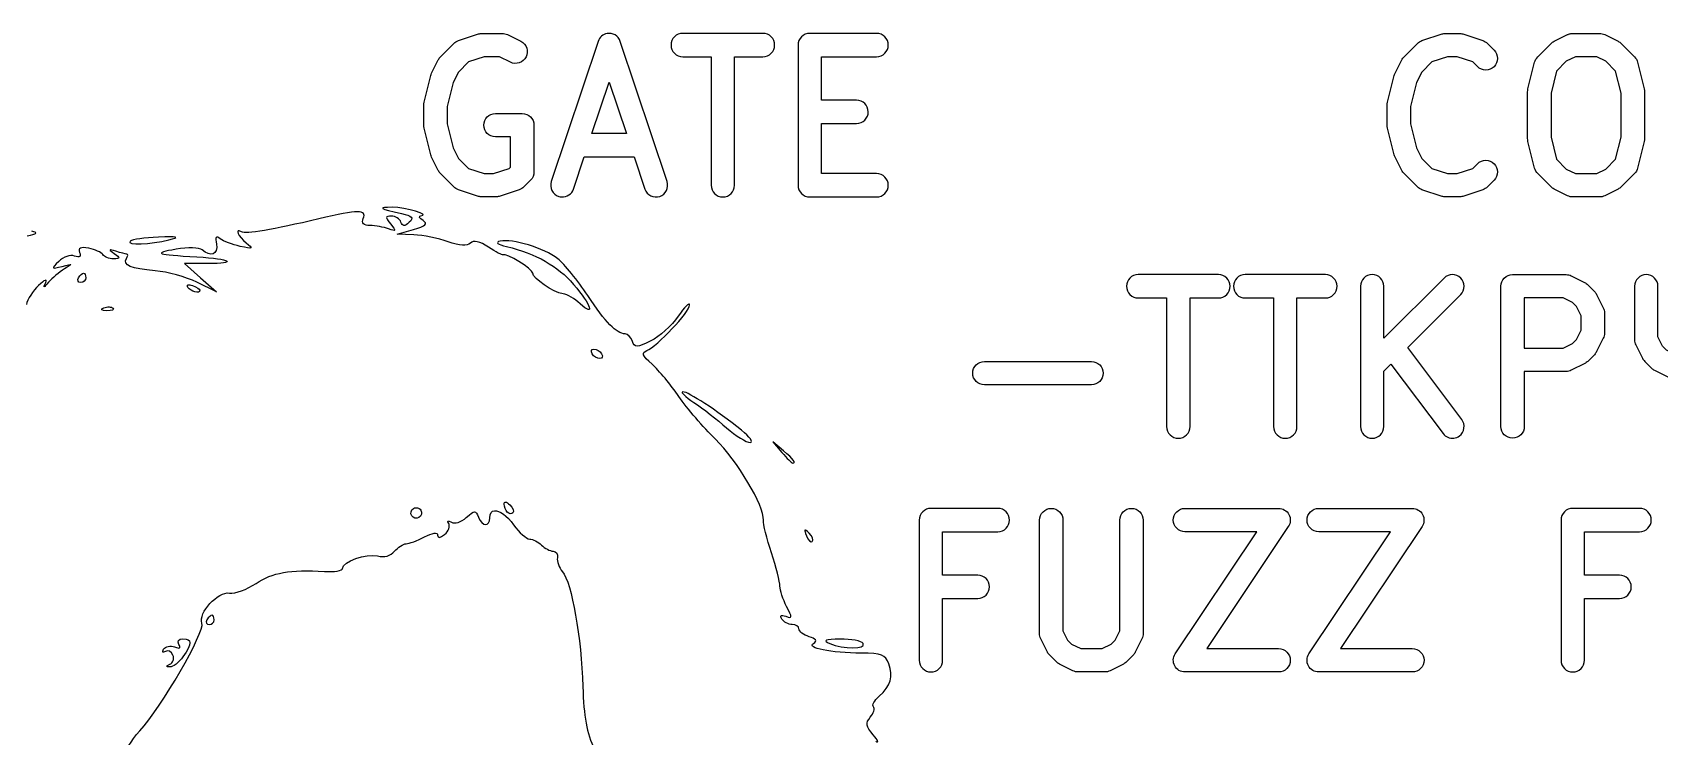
# Model space of a CAD drawing. Header units: millimetres. Extents: x 3 to 110, y 3 to 41.
# Drawn here: x 21.72 to 56.49, y 26.14 to 41.2 of the extents above; entities that cross this region are included whole.
import ezdxf

# ---------------------------------------------------------------- set-up
doc = ezdxf.new("R2010")
doc.units = ezdxf.units.MM
doc.layers.add('1', color=7, linetype='CONTINUOUS')

msp = doc.modelspace()

# ---------------------------------------------------------------- linework, layer by layer
at = {"layer": '1', "color": 7}
for points in [[(30.824064, 41.022355), (31.252559, 41.165103)], [(31.331571, 41.177918), (31.760071, 41.177918)], [(31.871792, 41.151565), (32.157542, 41.008817)], [(37.331449, 41.178128), (36.47414, 41.178128), (35.617345, 41.178128), (35.617345, 41.178128)], [(39.76024, 41.178128), (38.331388, 41.178128), (38.331388, 41.178128)], [(51.414035, 41.022355), (51.842538, 41.165103)], [(51.921549, 41.177918), (52.207299, 41.177918)], [(52.286311, 41.165103), (52.714813, 41.022355)], [(54.238318, 41.008817), (54.524068, 41.151565)], [(54.63579, 41.177918), (55.207289, 41.177918)], [(55.319013, 41.151565), (55.604763, 41.008817)], [(30.440547, 40.676197), (30.726297, 40.961947)], [(31.934096, 40.561526), (31.701102, 40.677919), (31.372122, 40.677919), (31.038102, 40.566644), (30.822758, 40.351301), (30.710204, 40.126392), (30.581578, 39.611423), (30.581578, 39.244424), (30.710204, 38.729455), (30.822758, 38.504546), (31.038102, 38.289202), (31.372122, 38.177927), (31.576774, 38.177927), (31.91068, 38.289161), (31.938571, 38.317101), (31.938571, 38.963675), (31.61732, 38.963675)], [(33.808672, 41.00708), (32.808734, 38.006752)], [(35.283, 38.006752), (34.283062, 41.00708)], [(35.617345, 40.677901), (36.224542, 40.677901), (36.224542, 37.927687)], [(36.724253, 37.927687), (36.724253, 40.677901), (37.331449, 40.677901)], [(38.081792, 40.928015), (38.081792, 39.499681), (38.081792, 37.927687)], [(39.331326, 39.749279), (38.581501, 39.749279), (38.581501, 40.677901), (39.76024, 40.677901)], [(51.030526, 40.676197), (51.316276, 40.961947)], [(52.601608, 40.465553), (52.500658, 40.566685), (52.166753, 40.677919), (51.962095, 40.677919), (51.628081, 40.566644), (51.412732, 40.351301), (51.300182, 40.126392), (51.171552, 39.611423), (51.171552, 39.244424), (51.300182, 38.729455), (51.412732, 38.504546), (51.628081, 38.289202), (51.962095, 38.177927), (52.166753, 38.177927), (52.500658, 38.289161), (52.601608, 38.390294)], [(52.81273, 40.961789), (52.955478, 40.81879)], [(53.887517, 40.676197), (54.173267, 40.961947)], [(55.669896, 40.961868), (55.955387, 40.676118)], [(30.250759, 40.325553), (30.393761, 40.611303)], [(50.840735, 40.325553), (50.983734, 40.611303)], [(53.678993, 39.988503), (53.821744, 40.560002)], [(56.021053, 40.560107), (56.164058, 39.988607)], [(30.089027, 39.702753), (30.231777, 40.274253)], [(50.679006, 39.702753), (50.821751, 40.274253)], [(30.081575, 39.213675), (30.081575, 39.642172)], [(50.671553, 39.213675), (50.671553, 39.642172)], [(53.671544, 38.927925), (53.671544, 39.927922)], [(56.171535, 39.927922), (56.171535, 38.927925)], [(31.61732, 39.463671), (32.188568, 39.463671)], [(30.231777, 38.581594), (30.089027, 39.153093)], [(32.438567, 39.213675), (32.438567, 38.213675)], [(39.76024, 38.1778), (38.581501, 38.1778), (38.581501, 39.249567), (39.331326, 39.249567)], [(50.821751, 38.581594), (50.679006, 39.153093)], [(53.821744, 38.295844), (53.678993, 38.867343)], [(56.164058, 38.867239), (56.021053, 38.29574)], [(30.393761, 38.244544), (30.250759, 38.530293)], [(33.283124, 37.848622), (33.512051, 38.534883), (34.579683, 38.534883), (34.80861, 37.848622)], [(50.983734, 38.244544), (50.840735, 38.530293)], [(30.726297, 37.8939), (30.440547, 38.179649)], [(32.365504, 38.037057), (32.222754, 37.894057)], [(51.316276, 37.8939), (51.030526, 38.179649)], [(52.955478, 38.037057), (52.81273, 37.894057)], [(54.173267, 37.8939), (53.887517, 38.179649)], [(55.955387, 38.179728), (55.669896, 37.893979)], [(31.252559, 37.690743), (30.824064, 37.833491)], [(31.61732, 37.677929), (31.331571, 37.677929)], [(32.124834, 37.833491), (31.69634, 37.690743)], [(38.331388, 37.678089), (39.76024, 37.678089)], [(51.842538, 37.690743), (51.414035, 37.833491)], [(52.207299, 37.677929), (51.921549, 37.677929)], [(52.714813, 37.833491), (52.286311, 37.690743)], [(54.524068, 37.704281), (54.238318, 37.847029)], [(55.207289, 37.677929), (54.63579, 37.677929)], [(55.604763, 37.847029), (55.319013, 37.704281)], [(29.871652, 36.867876), (29.516105, 36.881828), (29.864931, 36.981562)], [(25.455391, 36.253959), (24.967553, 36.253959), (25.31122, 35.95062), (25.655363, 35.647797), (25.2342, 35.854502)], [(47.064176, 36.017729), (46.207382, 36.017729), (45.350072, 36.017729), (45.350072, 36.017729)], [(49.349823, 36.017729), (48.493029, 36.017729), (47.635719, 36.017729), (47.635719, 36.017729)], [(51.88765, 35.944864), (50.599875, 34.657088), (50.599875, 35.768131)], [(53.350043, 36.017914), (54.493042, 36.017914)], [(54.604848, 35.991521), (54.890338, 35.848776)], [(45.350072, 35.518017), (45.957268, 35.518017), (45.957268, 32.7678)], [(46.457495, 32.7678), (46.457495, 35.518017), (47.064176, 35.518017)], [(47.635719, 35.518017), (48.242915, 35.518017), (48.242915, 32.7678)], [(48.743142, 32.7678), (48.743142, 35.518017), (49.349823, 35.518017)], [(50.100163, 35.768131), (50.100163, 32.7678)], [(52.26437, 32.918178), (51.108887, 34.458651), (52.241116, 35.59088)], [(53.100044, 32.767922), (53.100044, 34.196419), (53.100044, 35.767917)], [(54.955311, 35.801943), (55.098316, 35.658939)], [(55.145186, 35.593887), (55.287934, 35.308137)], [(55.957162, 35.768131), (55.957162, 34.625048)], [(57.52864, 35.768131), (57.52864, 34.303622), (56.837728, 34.303622), (56.641359, 34.401808), (56.555575, 34.487591), (56.457389, 34.683961), (56.457389, 35.768131)], [(55.314286, 35.196418), (55.314286, 34.767918)], [(55.287934, 34.656196), (55.145186, 34.370447)], [(55.983517, 34.513428), (56.126146, 34.227658)], [(42.064327, 34.160668), (44.350073, 34.160668)], [(50.599875, 32.7678), (50.599875, 33.94964), (50.751802, 34.101568), (51.864394, 32.61794)], [(54.890498, 34.115891), (54.605005, 33.972894)], [(55.098158, 34.305235), (54.955159, 34.162485)], [(56.173171, 34.162545), (56.316313, 34.019401)], [(54.493042, 33.946422), (53.60004, 33.946422), (53.60004, 32.767922)], [(56.381425, 33.972894), (56.66668, 33.830266)], [(44.350073, 33.660673), (42.064327, 33.660673)], [(37.541966, 32.443861), (37.735244, 32.214936)], [(37.77038, 32.250075), (37.541966, 32.443861), (37.541966, 32.443861)], [(42.35026, 31.01804), (40.921407, 31.01804), (40.921407, 31.01804)], [(46.350066, 31.01793), (48.35006, 31.01793)], [(49.207309, 31.01793), (51.207305, 31.01793)], [(56.064134, 31.01804), (54.635797, 31.01804), (54.635797, 31.01804)], [(40.671812, 30.767926), (40.671812, 29.339589), (40.671812, 27.768111)], [(43.242827, 28.339438), (43.242827, 30.767934)], [(43.742823, 30.767934), (43.742823, 28.398503), (43.841309, 28.201709), (43.926731, 28.116131), (44.123292, 28.01794), (44.576851, 28.01794), (44.773414, 28.116131), (44.858839, 28.201709), (44.957325, 28.398503), (44.957325, 30.767934)], [(45.457321, 30.767934), (45.457321, 28.339438)], [(48.558073, 30.629255), (46.817192, 28.01794), (48.35006, 28.01794)], [(51.415315, 30.629255), (49.674437, 28.01794), (51.207305, 28.01794)], [(54.385684, 30.767926), (54.385684, 29.339589), (54.385684, 27.768111)], [(41.921346, 29.589187), (41.171521, 29.589187), (41.171521, 30.517813), (42.35026, 30.517813)], [(46.142053, 27.906617), (47.882934, 30.517932), (46.350066, 30.517932)], [(48.999298, 27.906617), (50.740179, 30.517932), (49.207309, 30.517932)], [(55.635736, 29.589187), (54.885911, 29.589187), (54.885911, 30.517813), (56.064134, 30.517813)], [(41.171521, 27.768111), (41.171521, 29.089476), (41.921346, 29.089476)], [(54.885911, 27.768111), (54.885911, 29.089476), (55.635736, 29.089476)], [(43.412258, 27.941809), (43.269258, 28.227558)], [(45.43089, 28.227558), (45.287885, 27.941809)], [(43.60164, 27.73407), (43.458889, 27.877069)], [(45.241253, 27.877069), (45.098508, 27.73407)], [(43.952601, 27.544294), (43.666852, 27.687042)], [(44.635822, 27.517942), (44.064323, 27.517942)], [(45.033296, 27.687042), (44.747547, 27.544294)], [(48.35006, 27.517942), (46.350066, 27.517942)], [(51.207305, 27.517942), (49.207309, 27.517942)]]:
    msp.add_lwpolyline(points, dxfattribs=at)
for points in [[(34.001425, 41.173996)], [(54.694758, 38.177927), (55.148318, 38.177927), (55.344929, 38.276144), (55.552797, 38.4842), (55.671537, 38.958727), (55.671537, 39.897119), (55.552797, 40.371646), (55.344929, 40.579703), (55.148318, 40.677919), (54.694763, 40.677919), (54.498099, 40.579672), (54.290051, 40.371631), (54.171539, 39.897172), (54.171539, 38.958674), (54.290051, 38.484215), (54.498099, 38.276174)], [(34.045867, 40.137367), (34.413285, 39.03511), (33.678449, 39.03511), (34.045867, 40.137367)], [(29.41432, 37.457502)], [(24.412564, 36.819815)], [(22.815752, 36.050355)], [(50.350277, 36.017729)], [(56.207276, 36.017729)], [(25.046108, 35.799207)], [(53.60004, 34.446418), (54.433934, 34.446418), (54.630486, 34.544868), (54.716097, 34.630327), (54.814288, 34.826887), (54.814288, 35.137447), (54.716041, 35.334109), (54.630446, 35.419704), (54.434023, 35.517916), (53.60004, 35.517916)], [(23.35992, 35.326887)], [(33.719985, 34.424616)], [(35.622707, 33.510461)], [(53.350043, 32.517925)], [(29.947614, 31.029479)], [(31.596601, 30.966951)], [(31.834328, 31.152987)], [(38.229776, 30.553024)], [(25.559266, 28.735047)], [(24.937602, 28.227069)], [(38.983732, 28.220351)]]:
    msp.add_lwpolyline(points, close=True, dxfattribs=at)
for points in [[(31.252559, 41.165103), (31.278037, 41.17359), (31.304716, 41.177917), (31.331571, 41.177918)], [(31.760071, 41.177918), (31.798851, 41.177917), (31.837099, 41.168895), (31.871792, 41.151565)], [(34.001425, 41.173996), (33.911499, 41.157762), (33.837593, 41.093762), (33.808672, 41.00708)], [(34.283062, 41.00708), (34.243726, 41.124991), (34.123743, 41.196101), (34.001425, 41.173996)], [(35.440455, 41.104905), (35.393543, 41.057993), (35.367201, 40.994358), (35.367232, 40.928015)], [(35.617345, 41.178128), (35.551002, 41.178159), (35.487367, 41.151817), (35.440455, 41.104905)], [(37.50834, 41.104905), (37.461428, 41.151817), (37.397793, 41.178159), (37.331449, 41.178128)], [(37.581563, 40.928015), (37.581593, 40.994358), (37.555252, 41.057993), (37.50834, 41.104905)], [(38.331388, 41.178128), (38.193436, 41.177892), (38.081743, 41.065967), (38.081792, 40.928015)], [(40.009835, 40.928015), (40.009899, 41.065973), (39.898198, 41.177906), (39.76024, 41.178128)], [(51.842538, 41.165103), (51.868016, 41.17359), (51.894695, 41.177917), (51.921549, 41.177918)], [(52.207299, 41.177918), (52.234153, 41.177917), (52.260832, 41.17359), (52.286311, 41.165103)], [(54.524068, 41.151565), (54.531845, 41.154695), (54.539775, 41.157431), (54.547827, 41.159764)], [(54.547827, 41.159764), (54.55784, 41.163969), (54.568115, 41.167518), (54.578589, 41.170386)], [(54.578589, 41.170386), (54.589252, 41.172505), (54.600042, 41.173925), (54.61089, 41.174638)], [(54.61089, 41.174638), (54.61913, 41.176148), (54.62744, 41.177242), (54.63579, 41.177918)], [(55.207289, 41.177918), (55.24607, 41.177917), (55.28432, 41.168895), (55.319013, 41.151565)], [(30.393761, 40.611303), (30.405772, 40.635305), (30.42157, 40.657217), (30.440547, 40.676197)], [(30.726297, 40.961947), (30.753753, 40.989401), (30.787226, 41.010084), (30.824064, 41.022355)], [(32.157542, 41.008817), (32.281058, 40.947114), (32.331167, 40.796965), (32.269464, 40.673449)], [(35.367232, 40.928015), (35.367201, 40.861671), (35.393543, 40.798036), (35.440455, 40.751124)], [(35.440455, 40.751124), (35.487367, 40.704213), (35.551002, 40.677871), (35.617345, 40.677901)], [(37.331449, 40.677901), (37.397793, 40.677871), (37.461428, 40.704213), (37.50834, 40.751124)], [(37.50834, 40.751124), (37.555252, 40.798036), (37.581593, 40.861671), (37.581563, 40.928015)], [(39.76024, 40.677901), (39.898198, 40.678124), (40.009899, 40.790057), (40.009835, 40.928015)], [(50.983734, 40.611303), (50.995747, 40.635306), (51.011546, 40.657218), (51.030526, 40.676197)], [(51.316276, 40.961947), (51.34373, 40.9894), (51.3772, 41.010083), (51.414035, 41.022355)], [(52.714813, 41.022355), (52.751719, 41.010059), (52.785247, 40.98932), (52.81273, 40.961789)], [(52.955478, 40.81879), (53.002321, 40.771864), (53.028605, 40.708252), (53.028546, 40.641948)], [(53.821744, 40.560002), (53.83273, 40.60398), (53.855465, 40.644144), (53.887517, 40.676197)], [(54.173267, 40.961947), (54.192288, 40.980968), (54.214254, 40.996795), (54.238318, 41.008817)], [(55.604763, 41.008817), (55.628862, 40.996779), (55.650856, 40.980924), (55.669896, 40.961868)], [(55.955387, 40.676118), (55.987371, 40.644103), (56.010067, 40.604007), (56.021053, 40.560107)], [(32.269464, 40.673449), (32.207761, 40.549933), (32.057612, 40.499824), (31.934096, 40.561526)], [(52.778321, 40.392168), (52.712016, 40.392228), (52.64845, 40.418625), (52.601608, 40.465553)], [(52.955165, 40.465235), (52.908239, 40.418392), (52.844626, 40.392109), (52.778321, 40.392168)], [(53.028546, 40.641948), (53.028487, 40.575643), (53.002092, 40.512078), (52.955165, 40.465235)], [(30.231777, 40.274253), (30.236209, 40.291996), (30.242575, 40.309199), (30.250759, 40.325553)], [(50.821751, 40.274253), (50.826184, 40.291996), (50.83255, 40.309199), (50.840735, 40.325553)], [(53.671544, 39.927922), (53.671543, 39.948344), (53.674045, 39.968689), (53.678993, 39.988503)], [(56.164058, 39.988607), (56.169024, 39.968761), (56.171535, 39.94838), (56.171535, 39.927922)], [(30.081575, 39.642172), (30.081575, 39.662594), (30.084078, 39.68294), (30.089027, 39.702753)], [(39.58144, 39.499681), (39.581218, 39.637639), (39.469285, 39.749342), (39.331326, 39.749279)], [(50.671553, 39.642172), (50.671554, 39.662594), (50.674057, 39.68294), (50.679006, 39.702753)], [(31.367324, 39.213675), (31.367325, 39.351743), (31.479251, 39.46367), (31.61732, 39.463671)], [(32.188568, 39.463671), (32.326632, 39.463657), (32.438552, 39.351739), (32.438567, 39.213675)], [(39.331326, 39.249567), (39.39767, 39.249537), (39.461305, 39.275878), (39.508217, 39.32279)], [(39.508217, 39.32279), (39.555128, 39.369702), (39.58147, 39.433337), (39.58144, 39.499681)], [(30.089027, 39.153093), (30.084078, 39.172907), (30.081575, 39.193252), (30.081575, 39.213675)], [(31.61732, 38.963675), (31.479251, 38.963677), (31.367324, 39.075605), (31.367324, 39.213675)], [(50.679006, 39.153093), (50.674057, 39.172907), (50.671554, 39.193252), (50.671553, 39.213675)], [(53.678993, 38.867343), (53.674045, 38.887157), (53.671543, 38.907503), (53.671544, 38.927925)], [(56.171535, 38.927925), (56.171535, 38.907467), (56.169024, 38.887086), (56.164058, 38.867239)], [(30.250759, 38.530293), (30.242575, 38.546648), (30.236209, 38.563851), (30.231777, 38.581594)], [(30.440547, 38.179649), (30.42157, 38.198629), (30.405772, 38.220541), (30.393761, 38.244544)], [(50.840735, 38.530293), (50.83255, 38.546648), (50.826184, 38.563851), (50.821751, 38.581594)], [(51.030526, 38.179649), (51.011546, 38.198629), (50.995747, 38.220541), (50.983734, 38.244544)], [(52.601608, 38.390294), (52.64845, 38.437222), (52.712016, 38.463619), (52.778321, 38.463678)], [(52.778321, 38.463678), (52.844626, 38.463738), (52.908239, 38.437455), (52.955165, 38.390611)], [(52.955165, 38.390611), (53.002092, 38.343769), (53.028487, 38.280203), (53.028546, 38.213899)], [(53.887517, 38.179649), (53.855465, 38.211703), (53.83273, 38.251866), (53.821744, 38.295844)], [(56.021053, 38.29574), (56.010067, 38.251839), (55.987371, 38.211743), (55.955387, 38.179728)], [(32.222754, 37.894057), (32.19527, 37.866526), (32.161742, 37.845787), (32.124834, 37.833491)], [(32.438567, 38.213675), (32.438565, 38.147449), (32.412289, 38.08393), (32.365504, 38.037057)], [(32.808734, 38.006752), (32.765388, 37.875908), (32.836124, 37.734667), (32.966864, 37.691007)], [(35.12487, 37.691007), (35.25561, 37.734667), (35.326346, 37.875908), (35.283, 38.006752)], [(36.224542, 37.927687), (36.224763, 37.789929), (36.336382, 37.67831), (36.47414, 37.678089)], [(36.47414, 37.678089), (36.612098, 37.678026), (36.724032, 37.789728), (36.724253, 37.927687)], [(38.081792, 37.927687), (38.082027, 37.789936), (38.193637, 37.678325), (38.331388, 37.678089)], [(40.009835, 37.927687), (40.009899, 38.065645), (39.898198, 38.177577), (39.76024, 38.1778)], [(39.76024, 37.678089), (39.897997, 37.678311), (40.009614, 37.78993), (40.009835, 37.927687)], [(52.81273, 37.894057), (52.785247, 37.866526), (52.751719, 37.845788), (52.714813, 37.833491)], [(53.028546, 38.213899), (53.028605, 38.147594), (53.002321, 38.083982), (52.955478, 38.037057)], [(30.824064, 37.833491), (30.787226, 37.845763), (30.753753, 37.866445), (30.726297, 37.8939)], [(31.331571, 37.677929), (31.304716, 37.677929), (31.278037, 37.682256), (31.252559, 37.690743)], [(31.69634, 37.690743), (31.670859, 37.682256), (31.644177, 37.677929), (31.61732, 37.677929)], [(32.966864, 37.691007), (32.98759, 37.684092), (33.009133, 37.679923), (33.030943, 37.678607)], [(33.030943, 37.678607), (33.143773, 37.671749), (33.247167, 37.741455), (33.283124, 37.848622)], [(34.80861, 37.848622), (34.852481, 37.717819), (34.994019, 37.64728), (35.12487, 37.691007)], [(51.414035, 37.833491), (51.3772, 37.845764), (51.34373, 37.866446), (51.316276, 37.8939)], [(51.921549, 37.677929), (51.894695, 37.677929), (51.868016, 37.682256), (51.842538, 37.690743)], [(52.286311, 37.690743), (52.260832, 37.682256), (52.234153, 37.677929), (52.207299, 37.677929)], [(54.238318, 37.847029), (54.214254, 37.859052), (54.192288, 37.874879), (54.173267, 37.8939)], [(54.63579, 37.677929), (54.597009, 37.67793), (54.558761, 37.686952), (54.524068, 37.704281)], [(55.319013, 37.704281), (55.28432, 37.686951), (55.24607, 37.677929), (55.207289, 37.677929)], [(55.669896, 37.893979), (55.650856, 37.874922), (55.628862, 37.859068), (55.604763, 37.847029)], [(27.839734, 37.20894), (26.859507, 36.978424), (26.274355, 36.880142), (26.188683, 36.931437)], [(28.791095, 37.218758), (28.865046, 37.411515), (28.694416, 37.409928), (27.839734, 37.20894)], [(28.938362, 37.066314), (28.79718, 37.066314), (28.750984, 37.114208), (28.791095, 37.218758)], [(29.41432, 37.457502), (29.091476, 37.456568), (29.130978, 37.429388), (29.607069, 37.32366)], [(29.393656, 37.269918), (29.259592, 37.269918), (29.257025, 37.24533), (29.376591, 37.098352)], [(29.596724, 37.142794), (29.571112, 37.212644), (29.479672, 37.269918), (29.393656, 37.269918)], [(30.024105, 37.275085), (30.247439, 37.294202), (29.698773, 37.458296), (29.41432, 37.457502)], [(29.607069, 37.32366), (29.840352, 37.271852), (29.874218, 37.233395), (29.771904, 37.137108)], [(30.068528, 37.174316), (29.988333, 37.225063), (29.968225, 37.270297), (30.024105, 37.275085)], [(21.60809, 36.845654), (21.820735, 36.889009), (21.846479, 36.914231), (21.706779, 36.943838)], [(25.735479, 36.784676), (25.646023, 36.855084), (25.623534, 36.823561), (25.653299, 36.668921)], [(26.188683, 36.931437), (26.035013, 37.023454), (26.118092, 36.830774), (26.290468, 36.695276)], [(29.330077, 36.996548), (29.22771, 37.034953), (29.05155, 37.066314), (28.938362, 37.066314)], [(29.376591, 37.098352), (29.499331, 36.947452), (29.493907, 36.935086), (29.330077, 36.996548)], [(29.771904, 37.137108), (29.671733, 37.042887), (29.632892, 37.044194), (29.596724, 37.142794)], [(29.864931, 36.981562), (30.130467, 37.05781), (30.179468, 37.104117), (30.068528, 37.174316)], [(30.601848, 36.720596), (30.395738, 36.794203), (30.067232, 36.860389), (29.871652, 36.867876)], [(22.923252, 36.581071), (22.745717, 36.615006), (22.691398, 36.589913), (22.729472, 36.490637)], [(23.224507, 36.444647), (23.19408, 36.493854), (23.058666, 36.555195), (22.923252, 36.581071)], [(23.504594, 36.51751), (23.349813, 36.567731), (23.344283, 36.559076), (23.471019, 36.467901)], [(23.739226, 36.457048), (23.712556, 36.457048), (23.606961, 36.4843), (23.504594, 36.51751)], [(23.811563, 36.730415), (23.721896, 36.640769), (24.240452, 36.66056), (24.638385, 36.761937)], [(24.412564, 36.819815), (24.120543, 36.809107), (23.850166, 36.769026), (23.811563, 36.730415)], [(24.79187, 36.559367), (24.284955, 36.473883), (24.357795, 36.447404), (25.237322, 36.396588)], [(24.638385, 36.761937), (24.878494, 36.823109), (24.830764, 36.835161), (24.412564, 36.819815)], [(25.345325, 36.546964), (25.292249, 36.596372), (25.04333, 36.601772), (24.79187, 36.559367)], [(25.653299, 36.668921), (25.695341, 36.450658), (25.522278, 36.382308), (25.345325, 36.546964)], [(26.163362, 36.621896), (25.995722, 36.658398), (25.80308, 36.731526), (25.735479, 36.784676)], [(26.290468, 36.695276), (26.449191, 36.570525), (26.435433, 36.562653), (26.163362, 36.621896)], [(31.079314, 36.689074), (31.010258, 36.620015), (30.854154, 36.630511), (30.601848, 36.720596)], [(31.466902, 36.60536), (31.275318, 36.730891), (31.148371, 36.758135), (31.079314, 36.689074)], [(31.777999, 36.439995), (31.763447, 36.42842), (31.623429, 36.502792), (31.466902, 36.60536)], [(31.718044, 36.733), (31.606179, 36.706359), (31.652533, 36.667211), (31.852929, 36.618279)], [(32.9469, 36.355763), (32.656176, 36.584439), (31.973658, 36.793873), (31.718044, 36.733)], [(31.852929, 36.618279), (32.4847, 36.46402), (32.947905, 36.202016), (33.283846, 35.809544)], [(22.284523, 36.300986), (22.118021, 36.134489), (22.122174, 36.129084), (22.358421, 36.194531)], [(22.621443, 36.414672), (22.532225, 36.448917), (22.381836, 36.398294), (22.284523, 36.300986)], [(22.358421, 36.194531), (22.589957, 36.258677), (22.593159, 36.254345), (22.404405, 36.138723)], [(22.729472, 36.490637), (22.765085, 36.397834), (22.730027, 36.373011), (22.621443, 36.414672)], [(23.451889, 36.356795), (23.35738, 36.35594), (23.254907, 36.39544), (23.224507, 36.444647)], [(23.471019, 36.467901), (23.603628, 36.372566), (23.601273, 36.358118), (23.451889, 36.356795)], [(24.34745, 36.099448), (23.828814, 36.14171), (23.642072, 36.221185), (23.729384, 36.362481)], [(23.729384, 36.362481), (23.761663, 36.4145), (23.765896, 36.457048), (23.739226, 36.457048)], [(25.237322, 36.396588), (25.971169, 36.354188), (26.124469, 36.253959), (25.455391, 36.253959)], [(32.411543, 36.050355), (32.411543, 36.138191), (31.840308, 36.489531), (31.777999, 36.439995)], [(33.589255, 35.568732), (33.377191, 35.890499), (33.088161, 36.244648), (32.9469, 36.355763)], [(22.004435, 35.847266), (22.045472, 35.933758), (21.980067, 35.907504), (21.853041, 35.786806)], [(22.066453, 35.854502), (21.957948, 35.725627), (21.946094, 35.724343), (22.004435, 35.847266)], [(22.404405, 36.138723), (22.292645, 36.070262), (22.140457, 35.942378), (22.066453, 35.854502)], [(22.753231, 35.847266), (22.694124, 35.847266), (22.673751, 35.89319), (22.708279, 35.94907)], [(22.708279, 35.94907), (22.742807, 36.00495), (22.791146, 36.050355), (22.815752, 36.050355)], [(22.860705, 35.94907), (22.860705, 35.89319), (22.812392, 35.847266), (22.753231, 35.847266)], [(22.815752, 36.050355), (22.840438, 36.050355), (22.860705, 36.00495), (22.860705, 35.94907)], [(25.2342, 35.854502), (25.002504, 35.968146), (24.603381, 36.078599), (24.34745, 36.099448)], [(33.062152, 35.605421), (32.846888, 35.637012), (32.411543, 35.934642), (32.411543, 36.050355)], [(33.283846, 35.809544), (33.663576, 35.36591), (33.754619, 35.094347), (33.422858, 35.394583)], [(45.350072, 36.017729), (45.212113, 36.017792), (45.10018, 35.906089), (45.099959, 35.768131)], [(47.31429, 35.768131), (47.314068, 35.906089), (47.202135, 36.017792), (47.064176, 36.017729)], [(47.635719, 36.017729), (47.49776, 36.017792), (47.385827, 35.906089), (47.385605, 35.768131)], [(49.599936, 35.768131), (49.599715, 35.906089), (49.487782, 36.017792), (49.349823, 36.017729)], [(50.350277, 36.017729), (50.212318, 36.017792), (50.100385, 35.906089), (50.100163, 35.768131)], [(50.599875, 35.768131), (50.599654, 35.905888), (50.488034, 36.017508), (50.350277, 36.017729)], [(52.241116, 35.944864), (52.143495, 36.042437), (51.985271, 36.042437), (51.88765, 35.944864)], [(52.314556, 35.767872), (52.314556, 35.834282), (52.288133, 35.897962), (52.241116, 35.944864)], [(53.100044, 35.767917), (53.100059, 35.905981), (53.211979, 36.0179), (53.350043, 36.017914)], [(54.493042, 36.017914), (54.531854, 36.017914), (54.570133, 36.008877), (54.604848, 35.991521)], [(54.890338, 35.848776), (54.914372, 35.836758), (54.936311, 35.820944), (54.955311, 35.801943)], [(56.207276, 36.017729), (56.069317, 36.017792), (55.957384, 35.906089), (55.957162, 35.768131)], [(56.457389, 35.768131), (56.457168, 35.906089), (56.345234, 36.017792), (56.207276, 36.017729)], [(21.853041, 35.786806), (21.72993, 35.669834), (21.612693, 35.487176), (21.592585, 35.380629)], [(25.045605, 35.74443), (25.027799, 35.773233), (25.029069, 35.79209), (25.046108, 35.799207)], [(25.298811, 35.683971), (25.298811, 35.601683), (25.105268, 35.647889), (25.045605, 35.74443)], [(25.046108, 35.799207), (25.063147, 35.806327), (25.095982, 35.80157), (25.141199, 35.784221)], [(25.141199, 35.784221), (25.227903, 35.750942), (25.298811, 35.705931), (25.298811, 35.683971)], [(33.422858, 35.394583), (33.308426, 35.498151), (33.14621, 35.593092), (33.062152, 35.605421)], [(34.388692, 34.749143), (34.197293, 34.757988), (33.969328, 34.991967), (33.589255, 35.568732)], [(45.099959, 35.768131), (45.099928, 35.701787), (45.12627, 35.638152), (45.173182, 35.59124)], [(45.173182, 35.59124), (45.220094, 35.544328), (45.283729, 35.517987), (45.350072, 35.518017)], [(47.064176, 35.518017), (47.13052, 35.517987), (47.194155, 35.544328), (47.241067, 35.59124)], [(47.241067, 35.59124), (47.287979, 35.638152), (47.31432, 35.701787), (47.31429, 35.768131)], [(47.385605, 35.768131), (47.385575, 35.701787), (47.411916, 35.638152), (47.458828, 35.59124)], [(47.458828, 35.59124), (47.50574, 35.544328), (47.569375, 35.517987), (47.635719, 35.518017)], [(49.349823, 35.518017), (49.416166, 35.517987), (49.479801, 35.544328), (49.526713, 35.59124)], [(49.526713, 35.59124), (49.573625, 35.638152), (49.599967, 35.701787), (49.599936, 35.768131)], [(52.241116, 35.59088), (52.288133, 35.637781), (52.314556, 35.701462), (52.314556, 35.767872)], [(55.098316, 35.658939), (55.117337, 35.639918), (55.133164, 35.617951), (55.145186, 35.593887)], [(23.309279, 35.245755), (23.190931, 35.250629), (23.166722, 35.274814), (23.247763, 35.307249)], [(23.247763, 35.307249), (23.284435, 35.321926), (23.324625, 35.328339), (23.35992, 35.326887)], [(23.442602, 35.298981), (23.476363, 35.265226), (23.416382, 35.241337), (23.309279, 35.245755)], [(23.35992, 35.326887), (23.395216, 35.325432), (23.425722, 35.315862), (23.442602, 35.298981)], [(34.850151, 34.394644), (35.065469, 34.47829), (35.764312, 35.221903), (35.764312, 35.367193)], [(35.5178, 35.125349), (35.382148, 34.925745), (35.119523, 34.688781), (34.933865, 34.598765)], [(35.764312, 35.367193), (35.764312, 35.433691), (35.653425, 35.32495), (35.5178, 35.125349)], [(55.287934, 35.308137), (55.305263, 35.273445), (55.314285, 35.235198), (55.314286, 35.196418)], [(55.314286, 34.767918), (55.314286, 34.729138), (55.305264, 34.690889), (55.287934, 34.656196)], [(33.681224, 34.323331), (33.646696, 34.379211), (33.664105, 34.424616), (33.719985, 34.424616)], [(33.719985, 34.424616), (33.775865, 34.424616), (33.849789, 34.379211), (33.884318, 34.323331)], [(34.541118, 34.589981), (34.511009, 34.675184), (34.442402, 34.746762), (34.388692, 34.749143)], [(34.933865, 34.598765), (34.633458, 34.453125), (34.589855, 34.452133), (34.541118, 34.589981)], [(55.957162, 34.625048), (55.95718, 34.586302), (55.966202, 34.54809), (55.983517, 34.513428)], [(33.845556, 34.221528), (33.789676, 34.221528), (33.715752, 34.267451), (33.681224, 34.323331)], [(33.884318, 34.323331), (33.918846, 34.267451), (33.901436, 34.221528), (33.845556, 34.221528)], [(34.96125, 34.101121), (34.750668, 34.288803), (34.728337, 34.347316), (34.850151, 34.394644)], [(35.5364, 33.40866), (35.365003, 33.66012), (35.106135, 33.971989), (34.96125, 34.101121)], [(41.81433, 33.910669), (41.81433, 34.048739), (41.926257, 34.160667), (42.064327, 34.160668)], [(44.350073, 34.160668), (44.488143, 34.160668), (44.600072, 34.04874), (44.600072, 33.910669)], [(54.955159, 34.162485), (54.936235, 34.143596), (54.914404, 34.127865), (54.890498, 34.115891)], [(55.145186, 34.370447), (55.133131, 34.346315), (55.117249, 34.324293), (55.098158, 34.305235)], [(56.126146, 34.227658), (56.138209, 34.203562), (56.154089, 34.181574), (56.173171, 34.162545)], [(42.064327, 33.660673), (41.926258, 33.660674), (41.814332, 33.7726), (41.81433, 33.910669)], [(44.600072, 33.910669), (44.600071, 33.772599), (44.488142, 33.660673), (44.350073, 33.660673)], [(54.605005, 33.972894), (54.570249, 33.955487), (54.531913, 33.946423), (54.493042, 33.946422)], [(56.316313, 34.019401), (56.335379, 34.000504), (56.357365, 33.9848), (56.381425, 33.972894)], [(36.315703, 32.497087), (36.058423, 32.746999), (35.707797, 33.1572), (35.5364, 33.40866)], [(35.622707, 33.510461), (35.562065, 33.510461), (35.666787, 33.407782), (35.855249, 33.282052)], [(36.873788, 32.689325), (36.338298, 33.118405), (35.740711, 33.510461), (35.622707, 33.510461)], [(35.855249, 33.282052), (36.043685, 33.156322), (36.358539, 32.912263), (36.554965, 32.739966)], [(36.554965, 32.739966), (36.751418, 32.56767), (36.977266, 32.426808), (37.056721, 32.426808)], [(37.056721, 32.426808), (37.136201, 32.426808), (37.053943, 32.544969), (36.873788, 32.689325)], [(45.957268, 32.7678), (45.957238, 32.701457), (45.98358, 32.637822), (46.030491, 32.59091)], [(46.384272, 32.59091), (46.431184, 32.637822), (46.457526, 32.701457), (46.457495, 32.7678)], [(48.242915, 32.7678), (48.242885, 32.701457), (48.269226, 32.637822), (48.316138, 32.59091)], [(48.669919, 32.59091), (48.716831, 32.637822), (48.743172, 32.701457), (48.743142, 32.7678)], [(50.100163, 32.7678), (50.100133, 32.701457), (50.126474, 32.637822), (50.173386, 32.59091)], [(50.350277, 32.517687), (50.488235, 32.517908), (50.599938, 32.629841), (50.599875, 32.7678)], [(52.214243, 32.567814), (52.267412, 32.607584), (52.302576, 32.666871), (52.31198, 32.732598)], [(52.31198, 32.732598), (52.321384, 32.798326), (52.304254, 32.865095), (52.26437, 32.918178)], [(53.350043, 32.517925), (53.211974, 32.517925), (53.100046, 32.629852), (53.100044, 32.767922)], [(53.60004, 32.767922), (53.600039, 32.629853), (53.488112, 32.517927), (53.350043, 32.517925)], [(37.340433, 30.767479), (37.362843, 31.061666), (36.778776, 32.047296), (36.315703, 32.497087)], [(46.030491, 32.59091), (46.077403, 32.543998), (46.141038, 32.517656), (46.207382, 32.517687)], [(46.207382, 32.517687), (46.273725, 32.517656), (46.33736, 32.543998), (46.384272, 32.59091)], [(48.316138, 32.59091), (48.36305, 32.543998), (48.426685, 32.517656), (48.493029, 32.517687)], [(48.493029, 32.517687), (48.559372, 32.517656), (48.623007, 32.543998), (48.669919, 32.59091)], [(50.173386, 32.59091), (50.220298, 32.543998), (50.283933, 32.517656), (50.350277, 32.517687)], [(51.864394, 32.61794), (51.917999, 32.546475), (52.005664, 32.509045), (52.094355, 32.519754)], [(52.094355, 32.519754), (52.137838, 32.524996), (52.17918, 32.541569), (52.214243, 32.567814)], [(37.735244, 32.214936), (37.841712, 32.089206), (37.944846, 31.986526), (37.964161, 31.986526)], [(37.964161, 31.986526), (38.045467, 31.986526), (37.985222, 32.068187), (37.77038, 32.250075)], [(29.825667, 30.85998), (29.792965, 30.912909), (29.809422, 30.983331), (29.862338, 31.016044)], [(29.862338, 31.016044), (29.888823, 31.0324), (29.919383, 31.036142), (29.947614, 31.029479)], [(29.947614, 31.029479), (29.975845, 31.022817), (30.001536, 31.005818), (30.017887, 30.979354)], [(30.017887, 30.979354), (30.050589, 30.926424), (30.034159, 30.856003), (29.981216, 30.82329)], [(30.993034, 30.821739), (31.171416, 30.983177), (31.192953, 30.984397), (31.251399, 30.832077)], [(31.49635, 30.818123), (31.49635, 30.913484), (31.535641, 30.9614), (31.596601, 30.966951)], [(31.596601, 30.966951), (31.698201, 30.976203), (31.860416, 30.86779), (32.004323, 30.665678)], [(31.801256, 31.109577), (31.801256, 31.141409), (31.813374, 31.155641), (31.834328, 31.152987)], [(31.868936, 30.936463), (31.831683, 30.973716), (31.801256, 31.051834), (31.801256, 31.109577)], [(31.834328, 31.152987), (31.855257, 31.15033), (31.885208, 31.130526), (31.921641, 31.094075)], [(31.921641, 31.094075), (31.986728, 31.02795), (32.018214, 30.950348), (31.989348, 30.921477)], [(40.921407, 31.01804), (40.783455, 31.017803), (40.671762, 30.905878), (40.671812, 30.767926)], [(42.599855, 30.767926), (42.599918, 30.905884), (42.488217, 31.017817), (42.35026, 31.01804)], [(43.242827, 30.767934), (43.242829, 30.906002), (43.354755, 31.017929), (43.492824, 31.01793)], [(43.492824, 31.01793), (43.630894, 31.01793), (43.742822, 30.906003), (43.742823, 30.767934)], [(44.957325, 30.767934), (44.957326, 30.906002), (45.069253, 31.017929), (45.207322, 31.01793)], [(45.207322, 31.01793), (45.345391, 31.01793), (45.457319, 30.906003), (45.457321, 30.767934)], [(46.100065, 30.767934), (46.100066, 30.906004), (46.211995, 31.017932), (46.350066, 31.01793)], [(48.35006, 31.01793), (48.442251, 31.017914), (48.526954, 30.967165), (48.570455, 30.885882)], [(48.957309, 30.767934), (48.957311, 30.906003), (49.069239, 31.01793), (49.207309, 31.01793)], [(51.207305, 31.01793), (51.299496, 31.017913), (51.384197, 30.967164), (51.427698, 30.885881)], [(54.458914, 30.944809), (54.412004, 30.897899), (54.38566, 30.834268), (54.385684, 30.767926)], [(54.635797, 31.01804), (54.569456, 31.018063), (54.505825, 30.99172), (54.458914, 30.944809)], [(56.241025, 30.944817), (56.194113, 30.991729), (56.130478, 31.01807), (56.064134, 31.01804)], [(56.314248, 30.767926), (56.314278, 30.83427), (56.287937, 30.897905), (56.241025, 30.944817)], [(29.981216, 30.82329), (29.928299, 30.790577), (29.85837, 30.80705), (29.825667, 30.85998)], [(30.530014, 30.461555), (30.613278, 30.530608), (30.652251, 30.634883), (30.616294, 30.693065)], [(30.616294, 30.693065), (30.577109, 30.756454), (30.600551, 30.767815), (30.674688, 30.722005)], [(30.674688, 30.722005), (30.744114, 30.679103), (30.883788, 30.722867), (30.993034, 30.821739)], [(31.251399, 30.832077), (31.33133, 30.623776), (31.49635, 30.614338), (31.49635, 30.818123)], [(31.989348, 30.921477), (31.960482, 30.892605), (31.906189, 30.899209), (31.868936, 30.936463)], [(32.004323, 30.665678), (32.123703, 30.498038), (32.278114, 30.360788), (32.346958, 30.360788)], [(37.511989, 30.065715), (37.411288, 30.367831), (37.334083, 30.683659), (37.340433, 30.767479)], [(42.35026, 30.517813), (42.488217, 30.518035), (42.599918, 30.629968), (42.599855, 30.767926)], [(46.173288, 30.591155), (46.126403, 30.63804), (46.100064, 30.701629), (46.100065, 30.767934)], [(48.570455, 30.885882), (48.613957, 30.804599), (48.609198, 30.705972), (48.558073, 30.629255)], [(49.030532, 30.591156), (48.983648, 30.63804), (48.957309, 30.701629), (48.957309, 30.767934)], [(51.427698, 30.885881), (51.471199, 30.804598), (51.46644, 30.705972), (51.415315, 30.629255)], [(56.241025, 30.591036), (56.287937, 30.637948), (56.314278, 30.701583), (56.314248, 30.767926)], [(29.459273, 30.100338), (29.531821, 30.187751), (29.642761, 30.259755), (29.705758, 30.260019)], [(29.705758, 30.260019), (29.768782, 30.260363), (29.945867, 30.326101), (30.099537, 30.406262)], [(30.099537, 30.406262), (30.273209, 30.496855), (30.379122, 30.511124), (30.379122, 30.443986)], [(30.379122, 30.443986), (30.379122, 30.375557), (30.434155, 30.38201), (30.530014, 30.461555)], [(32.346958, 30.360788), (32.415776, 30.360788), (32.529282, 30.303514), (32.599132, 30.233664)], [(38.229776, 30.553024), (38.221203, 30.544456), (38.232184, 30.505018), (38.259753, 30.432617)], [(38.316612, 30.48946), (38.266421, 30.539257), (38.238348, 30.561591), (38.229776, 30.553024)], [(38.259753, 30.432617), (38.297906, 30.33242), (38.354553, 30.276278), (38.385853, 30.307559)], [(38.385853, 30.307559), (38.417127, 30.338841), (38.386039, 30.420542), (38.316612, 30.48946)], [(46.350066, 30.517932), (46.283761, 30.517931), (46.220172, 30.544271), (46.173288, 30.591155)], [(49.207309, 30.517932), (49.141004, 30.517932), (49.077416, 30.544271), (49.030532, 30.591156)], [(56.064134, 30.517813), (56.130478, 30.517782), (56.194113, 30.544124), (56.241025, 30.591036)], [(28.347204, 29.73292), (28.347204, 29.880395), (28.853589, 30.060153), (29.097032, 29.999053)], [(29.097032, 29.999053), (29.240701, 29.962996), (29.377014, 30.001204), (29.459273, 30.100338)], [(32.599132, 30.233664), (32.668982, 30.163814), (32.780636, 30.10505), (32.847681, 30.102404)], [(32.847681, 30.102404), (32.914833, 30.099864), (32.956584, 30.036669), (32.94018, 29.962363)], [(32.94018, 29.962363), (32.923881, 29.88806), (32.972829, 29.752919), (33.049241, 29.662122)], [(37.69545, 29.354132), (37.695107, 29.443172), (37.612662, 29.763595), (37.511989, 30.065715)], [(26.500811, 29.412009), (26.846463, 29.646597), (27.219551, 29.711848), (27.965834, 29.668324)], [(27.965834, 29.668324), (28.175384, 29.656103), (28.347204, 29.684993), (28.347204, 29.73292)], [(33.049241, 29.662122), (33.243286, 29.431538), (33.454344, 28.23865), (33.483818, 27.205946)], [(42.171459, 29.339589), (42.171238, 29.477548), (42.059304, 29.58925), (41.921346, 29.589187)], [(55.885849, 29.339589), (55.885628, 29.477548), (55.773695, 29.58925), (55.635736, 29.589187)], [(25.343764, 28.561933), (25.260049, 28.780087), (25.68534, 29.244788), (25.933916, 29.206854)], [(25.933916, 29.206854), (26.052952, 29.188691), (26.308063, 29.281218), (26.500811, 29.412009)], [(37.838087, 28.920049), (37.759903, 29.069941), (37.69545, 29.265089), (37.69545, 29.354132)], [(42.098236, 29.162699), (42.145148, 29.209611), (42.171489, 29.273246), (42.171459, 29.339589)], [(55.812626, 29.162699), (55.859538, 29.209611), (55.88588, 29.273246), (55.885849, 29.339589)], [(37.821022, 28.708692), (37.962521, 28.654358), (37.964346, 28.678083), (37.838087, 28.920049)], [(41.921346, 29.089476), (41.987689, 29.089446), (42.051324, 29.115787), (42.098236, 29.162699)], [(55.635736, 29.089476), (55.702079, 29.089446), (55.765714, 29.115787), (55.812626, 29.162699)], [(24.019817, 26.260784), (24.479688, 26.761192), (25.412555, 28.382631), (25.343764, 28.561933)], [(25.451264, 28.633762), (25.416736, 28.577882), (25.437029, 28.531961), (25.496216, 28.531961)], [(25.559266, 28.735047), (25.534607, 28.735047), (25.485792, 28.689642), (25.451264, 28.633762)], [(25.496216, 28.531961), (25.555377, 28.531961), (25.60369, 28.577882), (25.60369, 28.633762)], [(25.60369, 28.633762), (25.60369, 28.689642), (25.583873, 28.735047), (25.559266, 28.735047)], [(37.735244, 28.650815), (37.686719, 28.729306), (37.715718, 28.749102), (37.821022, 28.708692)], [(37.954874, 28.531961), (37.874335, 28.531961), (37.775646, 28.585439), (37.735244, 28.650815)], [(38.101638, 28.437392), (38.101638, 28.489506), (38.035387, 28.531961), (37.954874, 28.531961)], [(24.852327, 28.108213), (24.808221, 28.179553), (24.842537, 28.227069), (24.937602, 28.227069)], [(24.937602, 28.227069), (25.137653, 28.227069), (25.137495, 28.128994), (24.937602, 27.84363)], [(38.318147, 28.273578), (38.199005, 28.311392), (38.101638, 28.385277), (38.101638, 28.437392)], [(38.411174, 28.128885), (38.495814, 28.181191), (38.466922, 28.226352), (38.318147, 28.273578)], [(38.983732, 28.220351), (38.652685, 28.2148), (38.60305, 28.193668), (38.761006, 28.125784)], [(39.472072, 28.125784), (39.437544, 28.181664), (39.217914, 28.224267), (38.983732, 28.220351)], [(43.269258, 28.227558), (43.251878, 28.262292), (43.242828, 28.300598), (43.242827, 28.339438)], [(45.457321, 28.339438), (45.45732, 28.300598), (45.44827, 28.262292), (45.43089, 28.227558)], [(24.561392, 27.956803), (24.50067, 27.919237), (24.484927, 27.939507), (24.524694, 28.003827)], [(24.524694, 28.003827), (24.563058, 28.065891), (24.66913, 28.087917), (24.760332, 28.052921)], [(24.72366, 27.877738), (24.692995, 27.957605), (24.62005, 27.993056), (24.561392, 27.956803)], [(24.937602, 27.84363), (24.850634, 27.719438), (24.724719, 27.621137), (24.658017, 27.625556)], [(24.658546, 27.682917), (24.72411, 27.710055), (24.754326, 27.797849), (24.72366, 27.877738)], [(24.760332, 28.052921), (24.871218, 28.010389), (24.901434, 28.028759), (24.852327, 28.108213)], [(39.437968, 27.922696), (38.78413, 27.922696), (38.250678, 28.029696), (38.411174, 28.128885)], [(38.761006, 28.125784), (39.048316, 28.002322), (39.548378, 28.002322), (39.472072, 28.125784)], [(40.021929, 27.69377), (39.949645, 27.888236), (39.862094, 27.922696), (39.437968, 27.922696)], [(43.458889, 27.877069), (43.43998, 27.896014), (43.424236, 27.917872), (43.412258, 27.941809)], [(45.287885, 27.941809), (45.275907, 27.917872), (45.260163, 27.896014), (45.241253, 27.877069)], [(46.129671, 27.64999), (46.086169, 27.731273), (46.090928, 27.8299), (46.142053, 27.906617)], [(48.35006, 28.01794), (48.48813, 28.017939), (48.600058, 27.906009), (48.600056, 27.767938)], [(48.986915, 27.649991), (48.943414, 27.731274), (48.948173, 27.8299), (48.999298, 27.906617)], [(51.207305, 28.01794), (51.345375, 28.017939), (51.457303, 27.906009), (51.457301, 27.767938)], [(24.658017, 27.625556), (24.56417, 27.631765), (24.564646, 27.644717), (24.658546, 27.682917)], [(39.812114, 26.99769), (40.061457, 27.219405), (40.122814, 27.422396), (40.021929, 27.69377)], [(40.671812, 27.768111), (40.671749, 27.630153), (40.78345, 27.518221), (40.921407, 27.517998)], [(40.921407, 27.517998), (40.987751, 27.517967), (41.051386, 27.544309), (41.098298, 27.591221)], [(41.098298, 27.591221), (41.14521, 27.638133), (41.171551, 27.701768), (41.171521, 27.768111)], [(43.666852, 27.687042), (43.64272, 27.699098), (43.620698, 27.714979), (43.60164, 27.73407)], [(44.064323, 27.517942), (44.025543, 27.517943), (43.987294, 27.526965), (43.952601, 27.544294)], [(44.747547, 27.544294), (44.712853, 27.526964), (44.674604, 27.517942), (44.635822, 27.517942)], [(45.098508, 27.73407), (45.07945, 27.714979), (45.057428, 27.699098), (45.033296, 27.687042)], [(46.350066, 27.517942), (46.257874, 27.517958), (46.173172, 27.568707), (46.129671, 27.64999)], [(48.600056, 27.767938), (48.600055, 27.62987), (48.488128, 27.517943), (48.35006, 27.517942)], [(49.207309, 27.517942), (49.115117, 27.517959), (49.030416, 27.568708), (48.986915, 27.649991)], [(51.457301, 27.767938), (51.4573, 27.62987), (51.345373, 27.517943), (51.207305, 27.517942)], [(54.385684, 27.768111), (54.385654, 27.701768), (54.411995, 27.638133), (54.458907, 27.591221)], [(54.458907, 27.591221), (54.505819, 27.544309), (54.569454, 27.517967), (54.635797, 27.517998)], [(54.635797, 27.517998), (54.702141, 27.517967), (54.765776, 27.544309), (54.812688, 27.591221)], [(54.812688, 27.591221), (54.8596, 27.638133), (54.885941, 27.701768), (54.885911, 27.768111)], [(33.483818, 27.205946), (33.502154, 26.562966), (33.566633, 26.213786), (33.730833, 25.864425)], [(39.625557, 26.551206), (39.696994, 26.637423), (39.727633, 26.736975), (39.692735, 26.771863)], [(39.692735, 26.771863), (39.657863, 26.806748), (39.711441, 26.908197), (39.812114, 26.99769)], [(39.687575, 26.176035), (39.528878, 26.357023), (39.517925, 26.42151), (39.625557, 26.551206)], [(23.714408, 25.727485), (23.684511, 25.805383), (23.821803, 26.045312), (24.019817, 26.260784)], [(39.741312, 26.038058), (39.817142, 25.993515), (39.793091, 26.055719), (39.687575, 26.176035)]]:
    msp.add_open_spline(points, degree=3, dxfattribs=at)

doc.saveas('drawing.dxf')
